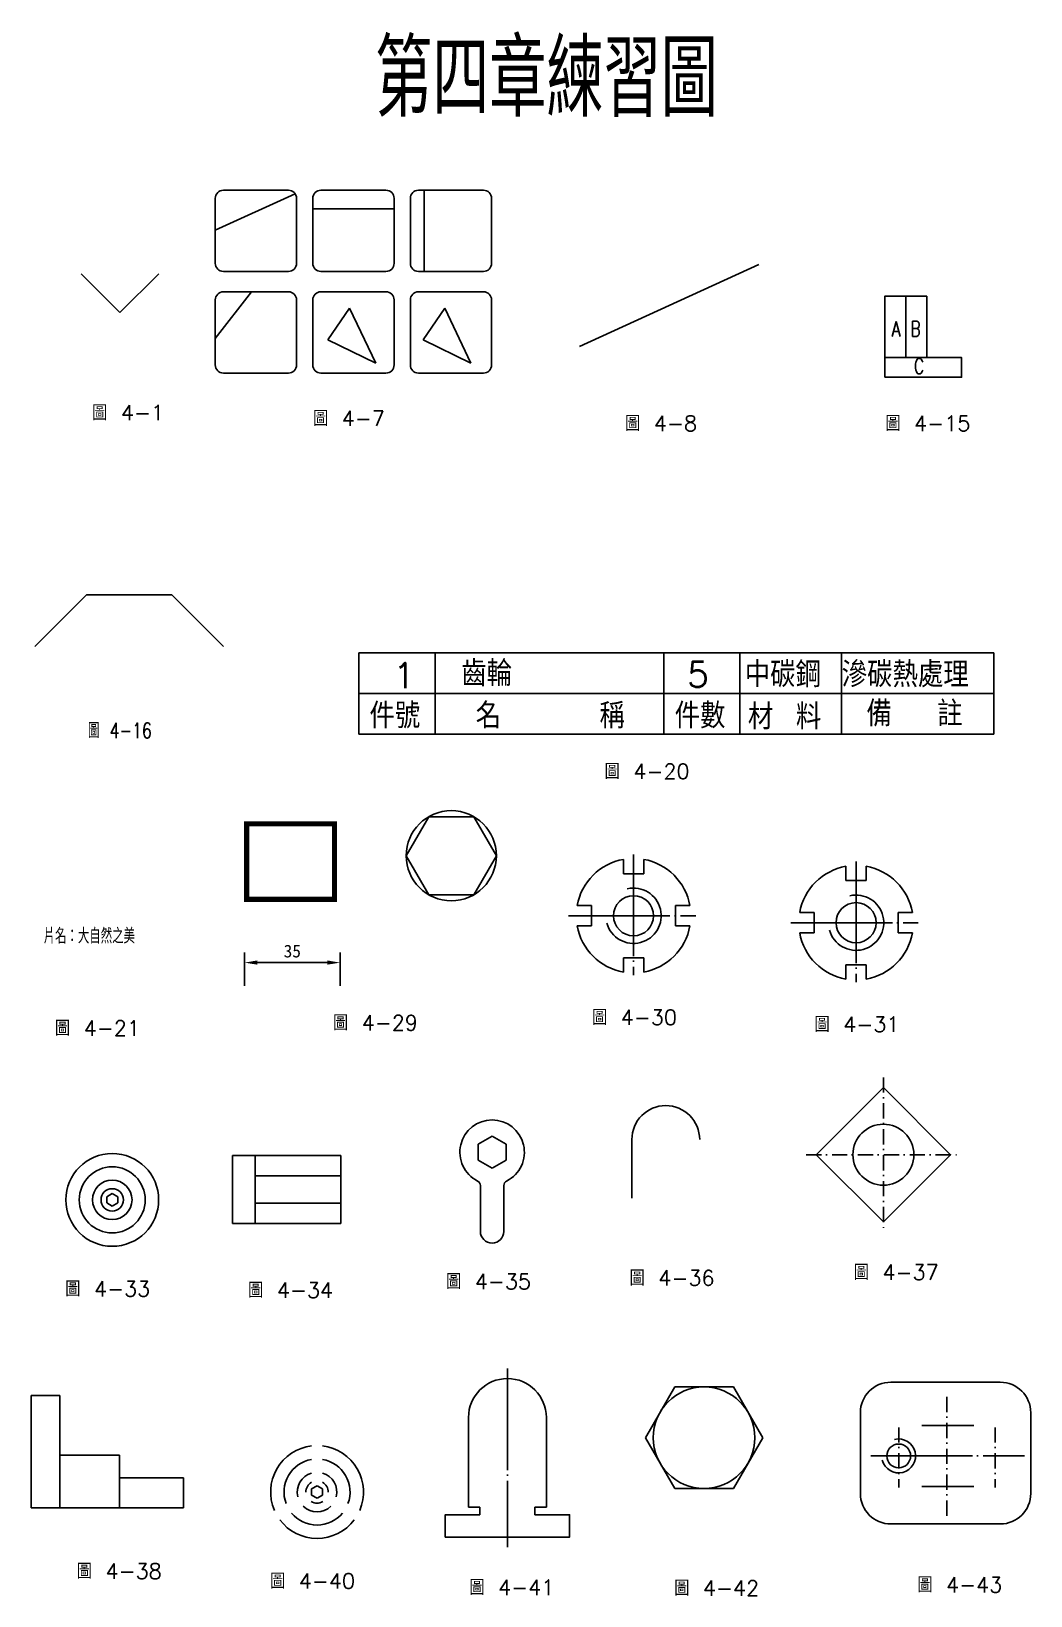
# Model space of a CAD drawing. Extents: x 28 to 225, y -144 to 164.
import ezdxf

# ---------------------------------------------------------------- set-up
doc = ezdxf.new("R2010")
doc.units = 0
doc.linetypes.add('CENT3', pattern=[5, 3, -1, 0, -1])
doc.linetypes.add('中心線', pattern=[22, 20, -1, 0, -1])
doc.layers.get('0').update_dxf_attribs({"color": 3, "linetype": 'CONTINUOUS'})
doc.layers.get('DEFPOINTS').update_dxf_attribs({"linetype": 'CONTINUOUS'})
for name, color, linetype in [('CENT3', 1, 'CENT3'), ('中心線', 1, '中心線'), ('文字', 6, 'CONTINUOUS'), ('輪廓線', 7, 'CONTINUOUS')]:
    doc.layers.add(name, color=color, linetype=linetype)
doc.styles.add('CNS', font='txt.shx', dxfattribs={"width": 0.75, "height": 3, "bigfont": 'chineset.shx'})
doc.styles.add('CNS375', font='txt.shx', dxfattribs={"width": 0.75, "height": 3})
doc.dimstyles.get("Standard").update_dxf_attribs({"dimtxt": 0.18, "dimasz": 0.18, "dimexe": 0.18, "dimexo": 0.0625, "dimgap": 0.09, "dimtad": 0, "dimtih": 1, "dimtoh": 1, "dimdec": 4, "dimzin": 0, "dimdsep": 46, "dimtxsty": 'Standard', "dimcen": 0.09, "dimadec": 0, "dimazin": 0, "dimtfac": 1, "dimtdec": 4, "dimtofl": 0, "dimtmove": 0, "dimatfit": 3, "dimfxl": 1, "dimtolj": 1, "dimtzin": 0, "dimarcsym": 0})

# ---------------------------------------------------------------- blocks, each defined once
blk = doc.blocks.new('a')
at = {"layer": '輪廓線'}
blk.add_lwpolyline([(8.87, 0), (4.44, 7.68), (-4.44, 7.68), (-8.87, 0), (-4.44, -7.68), (4.44, -7.68)], close=True, dxfattribs=at)
blk.add_circle((0, 0), 8.87, dxfattribs=at)
blk = doc.blocks.new('*D2')
at = {"color": 7, "lineweight": -2}
for p, q in [((70.03, -23.6), (70.03, -17)), ((88.81, -23.6), (88.81, -17)), ((72.53, -19), (86.31, -19))]:
    blk.add_line(p, q, dxfattribs=at)
at = {"color": 7}
for points in [[(72.53, -18.58), (72.53, -19.41), (70.03, -19)], [(86.31, -18.58), (86.31, -19.41), (88.81, -19)]]:
    blk.add_solid(points, dxfattribs=at)
at = {"layer": 'DEFPOINTS', "color": 0}
for p in [(88.81, -19), (70.03, -24.6), (88.81, -24.6)]:
    blk.add_point(p, dxfattribs=at)
at = {"color": 7, "insert": (79.42, -16.75), "char_height": 2.5, "attachment_point": 5}
blk.add_mtext('\\A1;35', dxfattribs=at)

msp = doc.modelspace()

# ---------------------------------------------------------------- linework, layer by layer
for points in [[(65.85446, 117.04422), (78.65446, 117.04422, 0.414213562), (80.25446, 118.64422), (80.25446, 131.44422, 0.414213562), (78.65446, 133.04422), (65.85446, 133.04422, 0.414213562), (64.25446, 131.44422), (64.25446, 118.64422, 0.414213562)], [(65.85446, 117.04422), (78.65446, 117.04422, 0.414213562), (80.25446, 118.64422), (80.25446, 131.44422, 0.414213562), (78.65446, 133.04422), (65.85446, 133.04422, 0.414213562), (64.25446, 131.44422), (64.25446, 118.64422, 0.414213562)], [(85.05446, 117.04422), (97.85446, 117.04422, 0.414213562), (99.45446, 118.64422), (99.45446, 131.44422, 0.414213562), (97.85446, 133.04422), (85.05446, 133.04422, 0.414213562), (83.45446, 131.44422), (83.45446, 118.64422, 0.414213562)], [(104.25446, 117.04422), (117.05446, 117.04422, 0.414213562), (118.65446, 118.64422), (118.65446, 131.44422, 0.414213562), (117.05446, 133.04422), (104.25446, 133.04422, 0.414213562), (102.65446, 131.44422), (102.65446, 118.64422, 0.414213562)], [(104.25446, 117.04422), (117.05446, 117.04422, 0.414213562), (118.65446, 118.64422), (118.65446, 131.44422, 0.414213562), (117.05446, 133.04422), (104.25446, 133.04422, 0.414213562), (102.65446, 131.44422), (102.65446, 118.64422, 0.414213562)], [(65.85446, 97.04422), (78.65446, 97.04422, 0.414213562), (80.25446, 98.64422), (80.25446, 111.44422, 0.414213562), (78.65446, 113.04422), (65.85446, 113.04422, 0.414213562), (64.25446, 111.44422), (64.25446, 98.64422, 0.414213562)], [(85.05446, 97.04422), (97.85446, 97.04422, 0.414213562), (99.45446, 98.64422), (99.45446, 111.44422, 0.414213562), (97.85446, 113.04422), (85.05446, 113.04422, 0.414213562), (83.45446, 111.44422), (83.45446, 98.64422, 0.414213562)], [(104.25446, 97.04422), (117.05446, 97.04422, 0.414213562), (118.65446, 98.64422), (118.65446, 111.44422, 0.414213562), (117.05446, 113.04422), (104.25446, 113.04422, 0.414213562), (102.65446, 111.44422), (102.65446, 98.64422, 0.414213562)]]:
    msp.add_lwpolyline(points, format="xyb", close=True)
for centre in [(146.59403, -9.77778), (190.40409, -11.14676)]:
    msp.add_arc(centre, 5.44482, 195.9012727, 102.9462429)
at = {"layer": 'CENT3'}
for p, q in [((195.78528, -41.59905), (195.78528, -72.02743)), ((180.57109, -56.81324), (210.99948, -56.81324)), ((208.29819, -104.48245, 25), (208.29819, -128.32486, 25)), ((198.79819, -110.48245, 25), (198.79819, -122.32486, 25)), ((217.79819, -110.48245, 25), (217.79819, -122.32486, 25))]:
    msp.add_line(p, q, dxfattribs=at)
at = {"layer": '中心線'}
for p, q in [((146.59403, 2.28368), (146.59403, -21.5023)), ((190.40409, 0.9147), (190.40409, -22.87128)), ((133.77338, -9.77778), (158.84324, -9.77778)), ((177.58344, -11.14676), (202.6533, -11.14676)), ((121.77014, -98.88448), (121.77014, -134.09375)), ((203.32501, -110.11289, 25), (213.56247, -110.11289, 25)), ((193.32501, -116.11289, 25), (223.56247, -116.11289, 25)), ((203.32501, -122.11289, 25), (213.56247, -122.11289, 25))]:
    msp.add_line(p, q, dxfattribs=at)
at = {"layer": '輪廓線'}
for p, q in [((105.38253, 133.04422), (105.38253, 117.04422)), ((79.97996, 132.34034), (64.25446, 125.16769)), ((83.45446, 129.39525), (99.45446, 129.39525)), ((171.26013, 118.40003), (135.97542, 102.30613)), ((37.83892, 116.59167), (45.47568, 108.95492)), ((45.47568, 108.95492), (53.11243, 116.59167)), ((71.36235, 113.04422), (64.25446, 103.83903)), ((204.30684, 112.2083), (200.19239, 112.2083)), ((204.30684, 100.10789), (204.30684, 112.2083)), ((90.69048, 109.7953), (86.4271, 103.55992)), ((95.86745, 98.99745), (90.69048, 109.7953)), ((109.41892, 109.7953), (105.15553, 103.55992)), ((114.59588, 98.99745), (109.41892, 109.7953)), ((86.4271, 103.55992), (95.86745, 98.99745)), ((105.15553, 103.55992), (114.59588, 98.99745)), ((200.19239, 100.10789), (204.30684, 100.10789)), ((38.88607, 53.42169), (28.70374, 43.23936)), ((38.88607, 53.42169), (47.29, 53.42169)), ((55.69393, 53.42169), (47.29, 53.42169)), ((55.69393, 53.42169), (65.87627, 43.23936)), ((92.5285, 41.97162), (217.5285, 41.97162)), ((92.5285, 41.97162), (92.5285, 33.97162)), ((107.5285, 41.97162), (107.5285, 33.97162)), ((152.5285, 41.97162), (152.5285, 33.97162)), ((167.5285, 41.97162), (167.5285, 33.97162)), ((187.5285, 41.97162), (187.5285, 33.97162)), ((217.5285, 41.97162), (217.5285, 33.97162)), ((92.5285, 33.97162), (217.5285, 33.97162)), ((92.5285, 33.97162), (92.5285, 25.97162)), ((107.5285, 33.97162), (107.5285, 25.97162)), ((152.5285, 33.97162), (152.5285, 25.97162)), ((167.5285, 33.97162), (167.5285, 25.97162)), ((187.5285, 33.97162), (187.5285, 25.97162)), ((217.5285, 33.97162), (217.5285, 25.97162)), ((92.5285, 25.97162), (217.5285, 25.97162)), ((144.59403, -1.49875), (144.59403, 1.32251)), ((148.59403, 1.32251), (148.59403, -1.49875)), ((148.59403, -1.49875), (144.59403, -1.49875)), ((188.40409, -2.86773), (188.40409, -0.04647)), ((192.40409, -2.86773), (188.40409, -2.86773)), ((192.40409, -0.04647), (192.40409, -2.86773)), ((135.49374, -7.77778), (138.315, -7.77778)), ((138.315, -7.77778), (138.315, -11.77778)), ((154.87306, -7.77778), (157.69433, -7.77778)), ((154.87306, -11.77778), (154.87306, -7.77778)), ((179.3038, -9.14676), (182.12506, -9.14676)), ((182.12506, -9.14676), (182.12506, -13.14676)), ((198.68312, -9.14676), (201.50439, -9.14676)), ((198.68312, -13.14676), (198.68312, -9.14676)), ((138.315, -11.77778), (135.49374, -11.77778)), ((157.69433, -11.77778), (154.87306, -11.77778)), ((182.12506, -13.14676), (179.3038, -13.14676)), ((201.50439, -13.14676), (198.68312, -13.14676)), ((144.59403, -20.87807), (144.59403, -18.05681)), ((144.59403, -18.05681), (148.59403, -18.05681)), ((148.59403, -18.05681), (148.59403, -20.87807)), ((188.40409, -22.24705), (188.40409, -19.42579)), ((188.40409, -19.42579), (192.40409, -19.42579)), ((192.40409, -19.42579), (192.40409, -22.24705)), ((118.75178, -53.15626), (116.01245, -54.73781)), ((116.01245, -54.73781), (116.01245, -57.90091)), ((121.49111, -54.73781), (118.75178, -53.15626)), ((121.49111, -57.90091), (121.49111, -54.73781)), ((67.62589, -56.98933, 25), (67.62589, -70.33838, 25)), ((88.9521, -56.98933, 25), (67.62589, -56.98933, 25)), ((72.12589, -56.98933, 25), (72.12589, -70.33838, 25)), ((88.9521, -70.33838, 25), (88.9521, -56.98933, 25)), ((116.01245, -57.90091), (118.75178, -59.48247)), ((118.75178, -59.48247), (121.49111, -57.90091)), ((88.9521, -60.98933, 25), (72.12589, -60.98933, 25)), ((43.96326, -64.46621), (42.89196, -65.08472)), ((45.03456, -65.08472), (43.96326, -64.46621)), ((116.44179, -62.88465), (116.44179, -71.90082)), ((121.06178, -71.90082), (121.06178, -62.88465)), ((42.89196, -65.08472), (42.89196, -66.32176)), ((42.89196, -66.32176), (43.96326, -66.94027)), ((43.96326, -66.94027), (45.03456, -66.32176)), ((45.03456, -66.32176), (45.03456, -65.08472)), ((72.12589, -66.33838, 25), (88.9521, -66.33838, 25)), ((67.62589, -70.33838, 25), (88.9521, -70.33838, 25)), ((154.70868, -102.52907), (148.93517, -112.52907)), ((166.25568, -102.52907), (154.70868, -102.52907)), ((172.02919, -112.52907), (166.25568, -102.52907)), ((114.10815, -108.54648), (114.10815, -126.20693)), ((129.43214, -126.20693), (129.43214, -108.54648)), ((148.93517, -112.52907), (154.70868, -122.52907)), ((166.25568, -122.52907), (172.02919, -112.52907)), ((84.28324, -121.98172), (83.21194, -122.60023)), ((83.21194, -122.60023), (83.21194, -123.83726)), ((85.35454, -122.60023), (84.28324, -121.98172)), ((85.35454, -123.83726), (85.35454, -122.60023)), ((154.70868, -122.52907), (166.25568, -122.52907)), ((83.21194, -123.83726), (84.28324, -124.45578)), ((84.28324, -124.45578), (85.35454, -123.83726)), ((114.10815, -126.20693), (116.34781, -126.20693)), ((116.34781, -126.20693), (116.34781, -127.67863)), ((127.19248, -127.67863), (127.19248, -126.20693)), ((127.19248, -126.20693), (129.43214, -126.20693))]:
    msp.add_line(p, q, dxfattribs=at)
for points in [[(196.07795, 100.10789), (200.19239, 100.10789), (200.19239, 112.2083), (196.07795, 112.2083)], [(196.07795, 96.22662), (211.16424, 96.22662), (211.16424, 100.10789), (196.07795, 100.10789)], [(195.78528, -43.59905), (182.57109, -56.81324), (195.78528, -70.02743), (208.99948, -56.81324)]]:
    msp.add_lwpolyline(points, close=True, dxfattribs=at)
at = {"layer": '輪廓線', "const_width": 1}
msp.add_lwpolyline([(70.43122, -6.55183), (87.69827, -6.55183), (87.69827, 8.2993), (70.43122, 8.2993)], close=True, dxfattribs=at)
at = {"layer": '輪廓線'}
msp.add_lwpolyline([(146.26077, -65.3532), (146.26077, -53.83137, -1), (159.61776, -53.83137, 0)], format="xyb", dxfattribs=at)
at = {"layer": '輪廓線', "elevation": 30}
msp.add_lwpolyline([(197.25491, -129.50914), (218.79055, -129.50914, 0.414213562), (224.79055, -123.50914), (224.79055, -107.59609, 0.414213562), (218.79055, -101.59609), (197.25491, -101.59609, 0.414213562), (191.25491, -107.59609), (191.25491, -123.50914, 0.414213562)], format="xyb", close=True, dxfattribs=at)
at = {"layer": '輪廓線', "elevation": 25}
for points in [[(28.02749, -126.31874), (33.62572, -126.31874), (33.62572, -104.23209), (28.02749, -104.23209)], [(33.62572, -126.31874), (45.382, -126.31874), (45.382, -115.97436), (33.62572, -115.97436)], [(45.382, -126.31874), (57.97802, -126.31874), (57.97802, -120.44761), (45.382, -120.44761)]]:
    msp.add_lwpolyline(points, close=True, dxfattribs=at)
at = {"layer": '輪廓線'}
msp.add_lwpolyline([(116.34781, -127.67863), (109.54042, -127.67863), (109.54042, -132.09375), (133.99986, -132.09375), (133.99986, -127.67863), (127.19248, -127.67863)], dxfattribs=at)
for centre, radius in [((146.59403, -9.77778), 3.94482), ((190.40409, -11.14676), 3.94482), ((195.78528, -56.81324), 6), ((43.96326, -65.70324), 9.13959), ((43.96326, -65.70324), 6.50187), ((43.96326, -65.70324), 3.89373), ((43.96326, -65.70324), 2.19917), ((160.48218, -112.52907), 10), ((198.79819, -116.11289, 25), 2.3399)]:
    msp.add_circle(centre, radius, dxfattribs=at)
for centre, radius, start, end in [((146.59403, -9.77778), 11.27903, 100.2137093, 169.7862907), ((146.59403, -9.77778), 11.27903, 10.2137093, 79.7862907), ((190.40409, -11.14676), 11.27903, 100.2137093, 169.7862907), ((190.40409, -11.14676), 11.27903, 10.2137093, 79.7862907), ((146.59403, -9.77778), 11.27903, 190.2137093, 259.7862907), ((146.59403, -9.77778), 11.27903, 280.2137093, 349.7862907), ((190.40409, -11.14676), 11.27903, 190.2137093, 259.7862907), ((190.40409, -11.14676), 11.27903, 280.2137093, 349.7862907), ((118.75178, -56.31936), 6.35249, 296.7556952, 243.2443048), ((115.44179, -62.88465), 1, 0, 63.2443048), ((122.06178, -62.88465), 1, 116.7556952, 180), ((118.75178, -71.90082), 2.31, 180, 0), ((121.77014, -108.54648), 7.66199, 0, 180), ((84.28324, -123.21875), 9.13959, 96.7314213, 203.2685787), ((84.28324, -123.21875), 6.50187, 99.4837518, 200.5162482), ((84.28324, -123.21875), 9.13959, 336.7314213, 83.2685787), ((84.28324, -123.21875), 6.50187, 339.4837518, 80.5162482), ((84.28324, -123.21875), 3.89373, 105.9700492, 194.0299508), ((84.28324, -123.21875), 3.89373, 345.9700492, 74.0299508), ((84.28324, -123.21875), 2.19917, 119.1527271, 180.8472729), ((84.28324, -123.21875), 2.19917, 359.1527271, 60.8472729), ((84.28324, -123.21875), 3.89373, 225.9700492, 314.0299508), ((84.28324, -123.21875), 2.19917, 239.1527271, 300.8472729), ((84.28324, -123.21875), 9.13959, 216.7314213, 323.2685787), ((84.28324, -123.21875), 6.50187, 219.4837518, 320.5162482)]:
    msp.add_arc(centre, radius, start, end, dxfattribs=at)
at = {"layer": '輪廓線', "color": 3}
msp.add_arc((198.79819, -116.11289, 25), 3.3399, 194.2454415, 103.9038114, dxfattribs=at)

# ---------------------------------------------------------------- block references
msp.add_blockref('a', (110.71448, 2.03956))

# ---------------------------------------------------------------- texts
at = {"layer": '文字', "width": 0.75}
for s, style, p in [('A', 'CNS375', (197.44943, 104.21746)), ('B', 'CNS375', (201.10671, 104.2702)), ('C', 'CNS375', (201.79246, 96.91155)), ('片名：大自然之美', 'CNS', (30.45116, -15.25587))]:
    msp.add_text(s, height=3, dxfattribs=dict(at, style=style)).set_placement(p)
at = {"layer": '文字', "style": 'CNS'}
for s, p in [('齒輪', (112.67108, 35.41617)), ('5', (157.13087, 35.21341)), ('中碳鋼', (168.49958, 35.21341)), ('滲碳熱處理', (187.58278, 35.21341)), ('1', (99.27224, 35.01065)), ('件號', (94.60294, 27.10296)), ('名    稱', (115.51326, 27.10296)), ('件數', (154.69471, 27.10296)), ('材 料', (169.10862, 26.9002)), ('備  註', (192.45509, 27.50849))]:
    msp.add_text(s, height=5, dxfattribs=at).set_placement(p)
at = {"layer": '輪廓線', "style": 'CNS', "width": 0.75}
for s, height, p in [('第四章練習圖', 15, (95.70551, 147.51373)), ('圖 4-16', 3, (39.20348, 25.17785))]:
    msp.add_text(s, height=height, dxfattribs=at).set_placement(p)
at = {"layer": '輪廓線', "style": 'CNS'}
for s, p in [('圖 4-1', (40.00173, 87.74644)), ('圖 4-7', (83.48263, 86.63402)), ('圖 4-8', (144.93196, 85.63481)), ('圖 4-15', (196.16878, 85.63481)), ('圖 4-20', (140.88996, 17.1557)), ('圖 4-21', (32.67838, -33.40336)), ('圖 4-29', (87.41149, -32.34776)), ('圖 4-30', (138.41093, -31.27737)), ('圖 4-31', (182.22099, -32.64634)), ('圖 4-36', (145.80847, -82.57609)), ('圖 4-37', (189.93887, -81.45693)), ('圖 4-33', (34.71383, -84.72295)), ('圖 4-34', (70.71639, -84.97891)), ('圖 4-35', (109.68866, -83.27434)), ('圖 4-38', (36.97854, -140.29295)), ('圖 4-40', (75.03381, -142.23846)), ('圖 4-41', (114.27634, -143.49644)), ('圖 4-42', (154.59564, -143.62593)), ('圖 4-43', (202.45784, -142.97844))]:
    msp.add_text(s, height=3, dxfattribs=at).set_placement(p)

# ---------------------------------------------------------------- dimensions: what is measured, and where the dimension line sits
dim = msp.add_linear_dim(base=(88.81219, -18.99826), p1=(70.03037, -24.59602), p2=(88.81219, -24.59602), text='35', dimstyle='Standard', override={"dimtxt": 2.5, "dimasz": 2.5, "dimexe": 2, "dimexo": 1, "dimgap": 1, "dimtad": 1, "dimtih": 0, "dimtoh": 0, "dimzin": 8, "dimlunit": 6, "dimcen": 2.5, "dimclrd": 7, "dimclre": 7, "dimclrt": 7, "dimtofl": 1})
dim.commit()
dim.dimension.update_dxf_attribs({"geometry": '*D2', "text_midpoint": (79.42128, -16.74826)})

doc.saveas('drawing.dxf')
